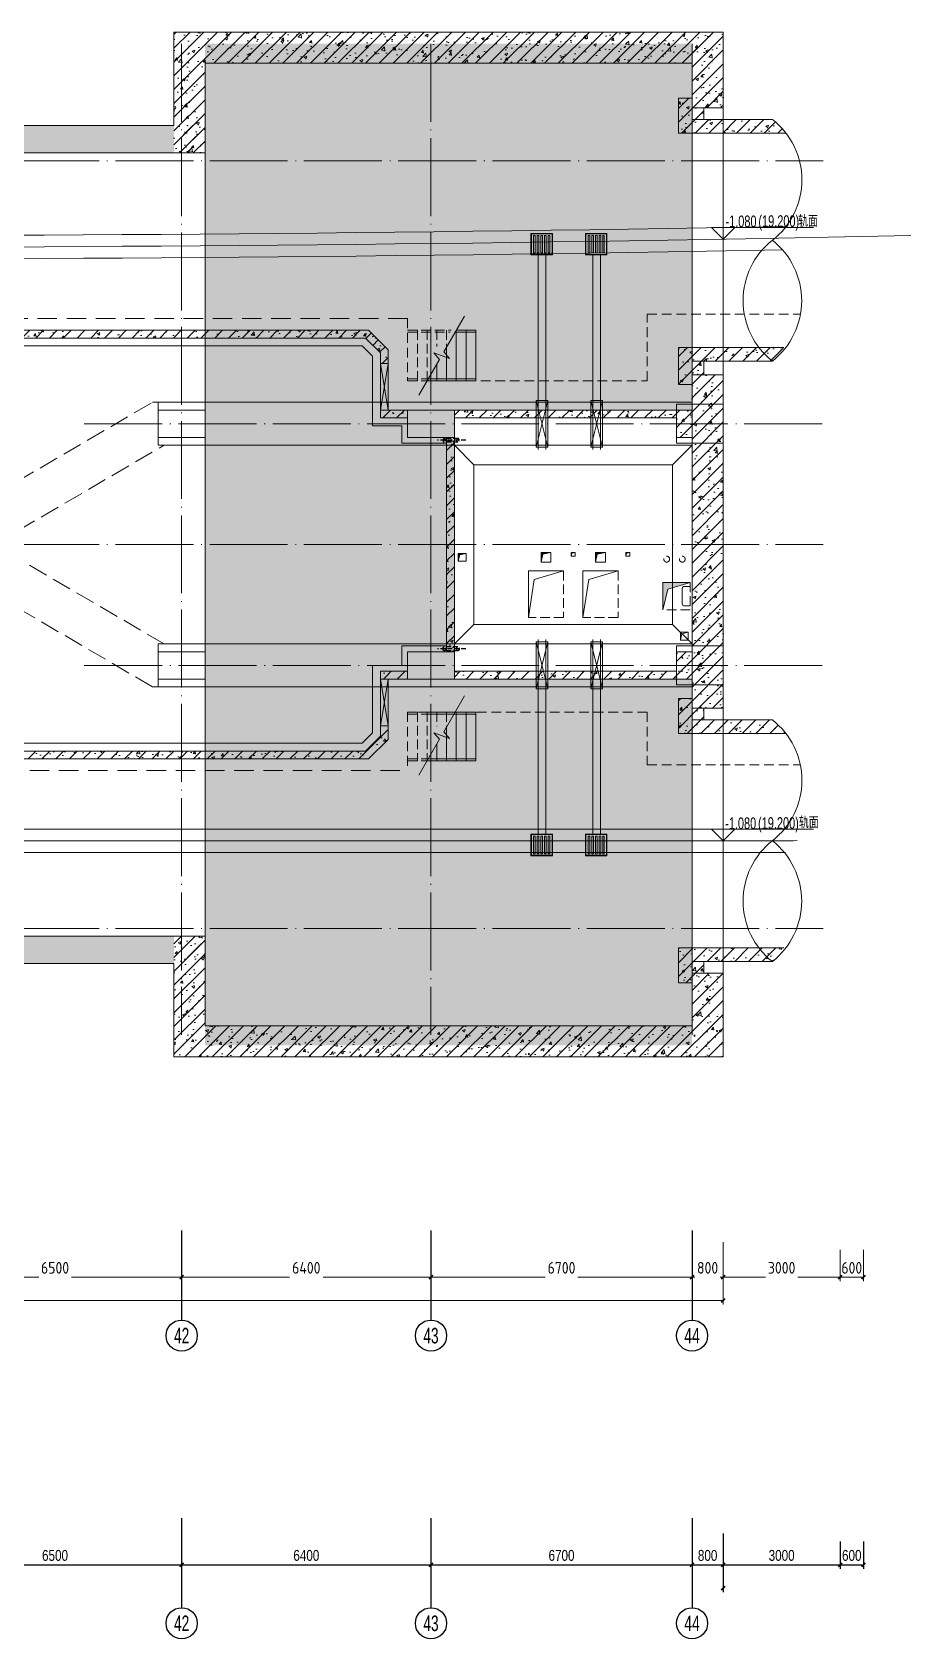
# Model space of a CAD drawing. Extents: x 4 to 13611208, y -605838 to 574722.
# Drawn here: x 13455959 to 13478514, y -161280 to -120048 of the extents above; entities that cross this region are included whole.
import ezdxf
from ezdxf.enums import TextEntityAlignment as Align

# ---------------------------------------------------------------- set-up
doc = ezdxf.new("R2010")
doc.units = 0
doc.header["$LTSCALE"] = 1000
doc.header["$MEASUREMENT"] = 0
for name, pattern in [('_虚线L', [0.375, 0.25, -0.125]), ('DASH', [0.35, 0.25, -0.1]), ('DOTE', [2.42, 2, -0.2, 0.02, -0.2])]:
    doc.linetypes.add(name, pattern=pattern)
for name, color, linetype in [('AXIS', 3, 'Continuous'), ('AXIS_TEXT', 7, 'Continuous'), ('PUB_TEXT', 8, 'Continuous')]:
    doc.layers.add(name, color=color, linetype=linetype)
for name, color, linetype, lineweight in [('DIM_ELEV', 3, 'Continuous', 5), ('建筑底图', 8, 'Continuous', 13), ('预埋管', 8, 'Continuous', 5)]:
    doc.layers.add(name, color=color, linetype=linetype, lineweight=lineweight)
doc.styles.add('C', font='HZTXT_E', dxfattribs={"width": 0.7, "bigfont": 'HZTXT'})
doc.styles.add('C_T3', font='fsdb_e.shx', dxfattribs={"width": 0.8, "bigfont": 'hzdx.shx'})
doc.styles.add('COMPLEX', font='hztxt_e.shx', dxfattribs={"width": 0.6, "bigfont": 'HZTXT.shx'})
doc.styles.add('DIM_FONT', font='gbenor.shx', dxfattribs={"bigfont": 'gbcbig.shx'})
doc.dimstyles.new('_TCH_ARCH&&100', dxfattribs={"dimtxt": 300, "dimasz": 100, "dimexe": 100, "dimexo": 100, "dimgap": 100, "dimtad": 1, "dimdec": 0, "dimzin": 0, "dimdsep": 46, "dimtxsty": 'DIM_FONT', "dimblk": 'ARCHTICK', "dimcen": 0.09, "dimclrd": 3, "dimclre": 3, "dimclrt": 7, "dimaunit": 1, "dimazin": 2, "dimtfac": 1, "dimtdec": 0, "dimtix": 1, "dimtmove": 2, "dimatfit": 3, "dimfxl": 1, "dimtolj": 1, "dimtzin": 0, "dimlwd": 18, "dimlwe": 18, "dimarcsym": 0})
pattern_1 = [(45, (-1624125.25, 421106.57), (-176.776695, 176.776695), []), (50, (-1624125.25, 421106.57), (717.26018, -62.75213), [75, -825]), (355, (-1624125.25, 421106.6), (-138.75133, 752.19213), [60, -660]), (100.4514, (-1624065.5, 421101.34), (578.50938, 689.43954), [63.7402, -701.1421]), (46.1842, (-1624125.25, 421306.6), (1067.24105, -165.519), [112.5, -1237.5]), (96.6356, (-1624036.3, 421292.8), (934.6627, 974.1179), [95.6103, -1051.713]), (351.1842, (-1624125.3, 421306.6), (934.66195, 974.1186), [90, -990]), (21, (-1624025.25, 421256.57), (596.90705, -402.6189), [75, -825]), (326, (-1624025.25, 421256.6), (243.31533, 725.15005), [60, -660]), (71.4514, (-1623975.5, 421223), (840.22263, 322.5305), [63.7402, -701.1421]), (37.5, (-1624125.25, 421106.57), (12.159855, 332.893854), [0, -652, 0, -670, 0, -662.5]), (7.5, (-1624125.25, 421106.57), (263.06954, 394.41171), [0, -382, 0, -637, 0, -252.5]), (327.5, (-1624348.25, 421106.57), (533.822436, -22.55487), [0, -250, 0, -780, 0, -1035]), (317.5, (-1624448.25, 421106.57), (583.18617, 100.10498), [0, -325, 0, -518, 0, -735])]

# ---------------------------------------------------------------- blocks, each defined once
blk = doc.blocks.new('沉砂坑')
at = {"layer": '预埋管', "color": 30}
for points in [[(222866, 240145), (223416, 240145), (223416, 239595), (222866, 239595)], [(222876, 240135), (223406, 240135), (223406, 239605), (222876, 239605)], [(222933, 240094), (222933, 239646), (222974, 239646), (222974, 240094)], [(223027, 240094), (223027, 239646), (223068, 239646), (223068, 240094)], [(223161, 240094), (223161, 239646), (223120, 239646), (223120, 240094)], [(223255, 240094), (223255, 239646), (223214, 239646), (223214, 240094)], [(223348, 240094), (223348, 239646), (223307, 239646), (223307, 240094)]]:
    blk.add_lwpolyline(points, close=True, dxfattribs=at)
blk = doc.blocks.new('A$C00460B6A')
at = {"layer": '预埋管', "linetype": 'DASH', "lineweight": -3, "ltscale": 0.5}
for p, q in [((729, 50), (0, 50)), ((523, 100), (175, 100)), ((523, 100), (175, 100)), ((523, 0), (175, 0))]:
    blk.add_line(p, q, dxfattribs=at)
for centre in [(175, 50), (523, 50)]:
    blk.add_ellipse(centre, major_axis=(0, 50), ratio=0.670191, start_param=3.141593, end_param=9.424778, dxfattribs=at)
blk = doc.blocks.new('_FZH')
blk.add_lwpolyline([(-0.5, -0.5), (0.5, -0.5), (0.5, 0.5), (-0.5, 0.5)], close=True)
blk = doc.blocks.new('_ArchTick')
at = {"color": 0, "linetype": 'ByBlock', "const_width": 0.4}
blk.add_lwpolyline([(-0.5, -0.5), (0.5, 0.5)], dxfattribs=at)
blk = doc.blocks.new('*D1664')
at = {"layer": 'AXIS', "color": 3, "lineweight": 18, "ltscale": 3}
for p, q in [((330700, -500), (330700, -1300)), ((337200, -500), (337200, -1300)), ((330700, -1200), (333529.92126, -1200)), ((337200, -1200), (334370.07874, -1200))]:
    blk.add_line(p, q, dxfattribs=at)
at = {"layer": 'AXIS', "color": 3, "lineweight": 18, "ltscale": 3, "xscale": 100, "yscale": 100, "zscale": 100, "rotation": 180}
blk.add_blockref('_ArchTick', (330700, -1200), dxfattribs=at)
at = {"layer": 'AXIS', "color": 3, "lineweight": 18, "ltscale": 3, "xscale": 100, "yscale": 100, "zscale": 100}
blk.add_blockref('_ArchTick', (337200, -1200), dxfattribs=at)
at = {"layer": 'AXIS', "color": 7, "ltscale": 3, "insert": (333950, -960), "char_height": 300, "attachment_point": 5, "style": 'DIM_FONT'}
blk.add_mtext('\\A1;6500', dxfattribs=at)
blk = doc.blocks.new('*D1665')
at = {"layer": 'AXIS', "color": 3, "lineweight": 18, "ltscale": 3}
for p, q in [((337200, -500), (337200, -1300)), ((343600, -500), (343600, -1300)), ((337200, -1200), (339967.42126, -1200)), ((343600, -1200), (340832.57874, -1200))]:
    blk.add_line(p, q, dxfattribs=at)
at = {"layer": 'AXIS', "color": 3, "lineweight": 18, "ltscale": 3, "xscale": 100, "yscale": 100, "zscale": 100, "rotation": 180}
blk.add_blockref('_ArchTick', (337200, -1200), dxfattribs=at)
at = {"layer": 'AXIS', "color": 3, "lineweight": 18, "ltscale": 3, "xscale": 100, "yscale": 100, "zscale": 100}
blk.add_blockref('_ArchTick', (343600, -1200), dxfattribs=at)
at = {"layer": 'AXIS', "color": 7, "ltscale": 3, "insert": (340400, -960), "char_height": 300, "attachment_point": 5, "style": 'DIM_FONT'}
blk.add_mtext('\\A1;6400', dxfattribs=at)
blk = doc.blocks.new('*D1666')
at = {"layer": 'AXIS', "color": 3, "lineweight": 18, "ltscale": 3}
for p, q in [((343600, -500), (343600, -1300)), ((350300, -500), (350300, -1300)), ((343600, -1200), (346529.92126, -1200)), ((350300, -1200), (347370.07874, -1200))]:
    blk.add_line(p, q, dxfattribs=at)
at = {"layer": 'AXIS', "color": 3, "lineweight": 18, "ltscale": 3, "xscale": 100, "yscale": 100, "zscale": 100, "rotation": 180}
blk.add_blockref('_ArchTick', (343600, -1200), dxfattribs=at)
at = {"layer": 'AXIS', "color": 3, "lineweight": 18, "ltscale": 3, "xscale": 100, "yscale": 100, "zscale": 100}
blk.add_blockref('_ArchTick', (350300, -1200), dxfattribs=at)
at = {"layer": 'AXIS', "color": 7, "ltscale": 3, "insert": (346950, -960), "char_height": 300, "attachment_point": 5, "style": 'DIM_FONT'}
blk.add_mtext('\\A1;6700', dxfattribs=at)
blk = doc.blocks.new('*D1667')
at = {"layer": 'AXIS', "color": 3, "lineweight": 18, "ltscale": 3}
for p, q in [((350300, -500), (350300, -1300)), ((351100, -500), (351100, -1300)), ((350300, -1200), (350375, -1200)), ((351100, -1200), (351025, -1200))]:
    blk.add_line(p, q, dxfattribs=at)
at = {"layer": 'AXIS', "color": 3, "lineweight": 18, "ltscale": 3, "xscale": 100, "yscale": 100, "zscale": 100, "rotation": 180}
blk.add_blockref('_ArchTick', (350300, -1200), dxfattribs=at)
at = {"layer": 'AXIS', "color": 3, "lineweight": 18, "ltscale": 3, "xscale": 100, "yscale": 100, "zscale": 100}
blk.add_blockref('_ArchTick', (351100, -1200), dxfattribs=at)
at = {"layer": 'AXIS', "color": 7, "ltscale": 3, "insert": (350700, -960), "char_height": 300, "attachment_point": 5, "style": 'DIM_FONT'}
blk.add_mtext('\\A1;800', dxfattribs=at)
blk = doc.blocks.new('*D1668')
at = {"layer": 'AXIS', "color": 3, "lineweight": 18, "ltscale": 3}
for p, q in [((351100, -500), (351100, -1300)), ((354100, -500), (354100, -1300)), ((351100, -1200), (352187, -1200)), ((354100, -1200), (353013, -1200))]:
    blk.add_line(p, q, dxfattribs=at)
at = {"layer": 'AXIS', "color": 3, "lineweight": 18, "ltscale": 3, "xscale": 100, "yscale": 100, "zscale": 100, "rotation": 180}
blk.add_blockref('_ArchTick', (351100, -1200), dxfattribs=at)
at = {"layer": 'AXIS', "color": 3, "lineweight": 18, "ltscale": 3, "xscale": 100, "yscale": 100, "zscale": 100}
blk.add_blockref('_ArchTick', (354100, -1200), dxfattribs=at)
at = {"layer": 'AXIS', "color": 7, "ltscale": 3, "insert": (352600, -960), "char_height": 300, "attachment_point": 5, "style": 'DIM_FONT'}
blk.add_mtext('\\A1;3000', dxfattribs=at)
blk = doc.blocks.new('*D1669')
at = {"layer": 'AXIS', "color": 3, "lineweight": 18, "ltscale": 3}
for p, q in [((354100, -500), (354100, -1300)), ((354700, -500), (354700, -1300)), ((354100, -1200), (354700, -1200))]:
    blk.add_line(p, q, dxfattribs=at)
at = {"layer": 'AXIS', "color": 3, "lineweight": 18, "ltscale": 3, "xscale": 100, "yscale": 100, "zscale": 100, "rotation": 180}
blk.add_blockref('_ArchTick', (354100, -1200), dxfattribs=at)
at = {"layer": 'AXIS', "color": 3, "lineweight": 18, "ltscale": 3, "xscale": 100, "yscale": 100, "zscale": 100}
blk.add_blockref('_ArchTick', (354700, -1200), dxfattribs=at)
at = {"layer": 'AXIS', "color": 7, "ltscale": 3, "insert": (354400, -960), "char_height": 300, "attachment_point": 5, "style": 'DIM_FONT'}
blk.add_mtext('\\A1;600', dxfattribs=at)
blk = doc.blocks.new('*D1670')
at = {"layer": 'AXIS', "color": 3, "lineweight": 18, "ltscale": 3}
for p, q in [((-900, -300), (-900, -1900)), ((351100, -300), (351100, -1900)), ((-900, -1800), (174512, -1800)), ((351100, -1800), (175688, -1800))]:
    blk.add_line(p, q, dxfattribs=at)
at = {"layer": 'AXIS', "color": 3, "lineweight": 18, "ltscale": 3, "xscale": 100, "yscale": 100, "zscale": 100, "rotation": 180}
blk.add_blockref('_ArchTick', (-900, -1800), dxfattribs=at)
at = {"layer": 'AXIS', "color": 3, "lineweight": 18, "ltscale": 3, "xscale": 100, "yscale": 100, "zscale": 100}
blk.add_blockref('_ArchTick', (351100, -1800), dxfattribs=at)
at = {"layer": 'AXIS', "color": 7, "ltscale": 3, "insert": (175100, -1560), "char_height": 300, "attachment_point": 5, "style": 'DIM_FONT'}
blk.add_mtext('\\A1;352000', dxfattribs=at)
blk = doc.blocks.new('_AXISO')
blk.add_circle((0, 0), 0.5)
at = {"layer": 'AXIS_TEXT', "style": 'COMPLEX', "width": 1.041667}
blk.add_attdef('A', text='', height=0.56, dxfattribs=at).set_placement((-0.25, -0.28), (0.25, -0.28), align=Align.FIT)
blk = doc.blocks.new('*D1533')
at = {"layer": 'AXIS', "color": 3, "lineweight": -2, "ltscale": 3}
for p, q in [((79400, -36132), (79400, -36832)), ((85900, -36132), (85900, -36832)), ((79400, -36732), (85900, -36732))]:
    blk.add_line(p, q, dxfattribs=at)
at = {"layer": 'AXIS', "color": 3, "lineweight": -2, "ltscale": 3, "xscale": 100, "yscale": 100, "zscale": 100, "rotation": 180}
blk.add_blockref('_ArchTick', (79400, -36732), dxfattribs=at)
at = {"layer": 'AXIS', "color": 3, "lineweight": -2, "ltscale": 3, "xscale": 100, "yscale": 100, "zscale": 100}
blk.add_blockref('_ArchTick', (85900, -36732), dxfattribs=at)
at = {"layer": 'AXIS', "color": 3, "ltscale": 3, "insert": (82650, -36492), "char_height": 280, "attachment_point": 5, "style": 'C_T3'}
blk.add_mtext('\\A1;6500', dxfattribs=at)
blk = doc.blocks.new('*D1534')
at = {"layer": 'AXIS', "color": 3, "lineweight": -2, "ltscale": 3}
for p, q in [((85900, -36132), (85900, -36832)), ((92300, -36132), (92300, -36832)), ((85900, -36732), (92300, -36732))]:
    blk.add_line(p, q, dxfattribs=at)
at = {"layer": 'AXIS', "color": 3, "lineweight": -2, "ltscale": 3, "xscale": 100, "yscale": 100, "zscale": 100, "rotation": 180}
blk.add_blockref('_ArchTick', (85900, -36732), dxfattribs=at)
at = {"layer": 'AXIS', "color": 3, "lineweight": -2, "ltscale": 3, "xscale": 100, "yscale": 100, "zscale": 100}
blk.add_blockref('_ArchTick', (92300, -36732), dxfattribs=at)
at = {"layer": 'AXIS', "color": 3, "ltscale": 3, "insert": (89100, -36492), "char_height": 280, "attachment_point": 5, "style": 'C_T3'}
blk.add_mtext('\\A1;6400', dxfattribs=at)
blk = doc.blocks.new('*D1535')
at = {"layer": 'AXIS', "color": 3, "lineweight": -2, "ltscale": 3}
for p, q in [((92300, -36132), (92300, -36832)), ((99000, -36132), (99000, -36832)), ((92300, -36732), (99000, -36732))]:
    blk.add_line(p, q, dxfattribs=at)
at = {"layer": 'AXIS', "color": 3, "lineweight": -2, "ltscale": 3, "xscale": 100, "yscale": 100, "zscale": 100, "rotation": 180}
blk.add_blockref('_ArchTick', (92300, -36732), dxfattribs=at)
at = {"layer": 'AXIS', "color": 3, "lineweight": -2, "ltscale": 3, "xscale": 100, "yscale": 100, "zscale": 100}
blk.add_blockref('_ArchTick', (99000, -36732), dxfattribs=at)
at = {"layer": 'AXIS', "color": 3, "ltscale": 3, "insert": (95650, -36492), "char_height": 280, "attachment_point": 5, "style": 'C_T3'}
blk.add_mtext('\\A1;6700', dxfattribs=at)
blk = doc.blocks.new('*D1536')
at = {"layer": 'AXIS', "color": 3, "lineweight": -2, "ltscale": 3}
for p, q in [((99000, -36132), (99000, -36832)), ((99800, -36132), (99800, -36832)), ((99000, -36732), (99800, -36732))]:
    blk.add_line(p, q, dxfattribs=at)
at = {"layer": 'AXIS', "color": 3, "lineweight": -2, "ltscale": 3, "xscale": 100, "yscale": 100, "zscale": 100, "rotation": 180}
blk.add_blockref('_ArchTick', (99000, -36732), dxfattribs=at)
at = {"layer": 'AXIS', "color": 3, "lineweight": -2, "ltscale": 3, "xscale": 100, "yscale": 100, "zscale": 100}
blk.add_blockref('_ArchTick', (99800, -36732), dxfattribs=at)
at = {"layer": 'AXIS', "color": 3, "ltscale": 3, "insert": (99400, -36492), "char_height": 280, "attachment_point": 5, "style": 'C_T3'}
blk.add_mtext('\\A1;800', dxfattribs=at)
blk = doc.blocks.new('*D1537')
at = {"layer": 'AXIS', "color": 3, "lineweight": -2, "ltscale": 3}
for p, q in [((99800, -36132), (99800, -36832)), ((102800, -36132), (102800, -36832)), ((99800, -36732), (102800, -36732))]:
    blk.add_line(p, q, dxfattribs=at)
at = {"layer": 'AXIS', "color": 3, "lineweight": -2, "ltscale": 3, "xscale": 100, "yscale": 100, "zscale": 100, "rotation": 180}
blk.add_blockref('_ArchTick', (99800, -36732), dxfattribs=at)
at = {"layer": 'AXIS', "color": 3, "lineweight": -2, "ltscale": 3, "xscale": 100, "yscale": 100, "zscale": 100}
blk.add_blockref('_ArchTick', (102800, -36732), dxfattribs=at)
at = {"layer": 'AXIS', "color": 3, "ltscale": 3, "insert": (101300, -36492), "char_height": 280, "attachment_point": 5, "style": 'C_T3'}
blk.add_mtext('\\A1;3000', dxfattribs=at)
blk = doc.blocks.new('*D1538')
at = {"layer": 'AXIS', "color": 3, "lineweight": -2, "ltscale": 3}
for p, q in [((102800, -36132), (102800, -36832)), ((103400, -36132), (103400, -36832)), ((102800, -36732), (103400, -36732))]:
    blk.add_line(p, q, dxfattribs=at)
at = {"layer": 'AXIS', "color": 3, "lineweight": -2, "ltscale": 3, "xscale": 100, "yscale": 100, "zscale": 100, "rotation": 180}
blk.add_blockref('_ArchTick', (102800, -36732), dxfattribs=at)
at = {"layer": 'AXIS', "color": 3, "lineweight": -2, "ltscale": 3, "xscale": 100, "yscale": 100, "zscale": 100}
blk.add_blockref('_ArchTick', (103400, -36732), dxfattribs=at)
at = {"layer": 'AXIS', "color": 3, "ltscale": 3, "insert": (103100, -36492), "char_height": 280, "attachment_point": 5, "style": 'C_T3'}
blk.add_mtext('\\A1;600', dxfattribs=at)
blk = doc.blocks.new('feafef')
at = {"layer": 'AXIS', "ltscale": 3}
for p, q in [((337200, 0), (337200, -2300)), ((343600, 0), (343600, -2300)), ((350300, 0), (350300, -2300))]:
    blk.add_line(p, q, dxfattribs=at)
ref = blk.add_blockref('_AXISO', (337200, -2700), dxfattribs=dict(at, xscale=800, yscale=800, zscale=800))
ref.add_attrib('A', '42', dxfattribs={"layer": 'AXIS_TEXT', "height": 401.68, "style": 'C', "width": 0.735135}).set_placement((337004.9, -2900.8), (337395.1, -2900.8), align=Align.FIT)
ref = blk.add_blockref('_AXISO', (343600, -2700), dxfattribs=dict(at, xscale=800, yscale=800, zscale=800))
ref.add_attrib('A', '43', dxfattribs={"layer": 'AXIS_TEXT', "height": 401.68, "style": 'C', "width": 0.735135}).set_placement((343404.9, -2900.8), (343795.1, -2900.8), align=Align.FIT)
ref = blk.add_blockref('_AXISO', (350300, -2700), dxfattribs=dict(at, xscale=800, yscale=800, zscale=800))
ref.add_attrib('A', '44', dxfattribs={"layer": 'AXIS_TEXT', "height": 395.98, "style": 'C', "width": 0.736842}).set_placement((350102, -2898), (350498, -2898), align=Align.FIT)
for base, p1, p2, picture, middle in [((351100, -1800), (-900, -200), (351100, -200), '*D1670', (175100, -1560)), ((337200, -1200), (330700, -400), (337200, -400), '*D1664', (333950, -960)), ((343600, -1200), (337200, -400), (343600, -400), '*D1665', (340400, -960)), ((350300, -1200), (343600, -400), (350300, -400), '*D1666', (346950, -960)), ((351100, -1200), (350300, -400), (351100, -400), '*D1667', (350700, -960)), ((354100, -1200), (351100, -400), (354100, -400), '*D1668', (352600, -960)), ((354700, -1200), (354100, -400), (354700, -400), '*D1669', (354400, -960))]:
    dim = blk.add_linear_dim(base=base, p1=p1, p2=p2, angle=0, dimstyle='_TCH_ARCH&&100', dxfattribs=at)
    dim.commit()
    dim.dimension.update_dxf_attribs({"geometry": picture, "text_midpoint": middle, "dimtype": 129})
blk = doc.blocks.new('站台板下0322')
at = {"layer": '建筑底图'}
h = blk.add_hatch(dxfattribs=at)
h.set_pattern_fill('钢筋混凝土', color=256, scale=100, style=0, pattern_type=2)
h.set_pattern_definition(pattern_1)
h.paths.add_polyline_path([(85700, -300), (86500, -300), (86500, 1800), (99800, 1800), (99800, 2600), (85700, 2600)])
h = blk.add_hatch(dxfattribs=at)
h.set_pattern_fill('钢筋混凝土', color=256, scale=100, style=0, pattern_type=2)
h.set_pattern_definition(pattern_1)
h.paths.add_polyline_path([(-251400, -15300), (-252200, -15300), (-252200, -17050), (-252110, -18893.2), (-251310.9, -18855.4), (-251400, -17030.5)])
h.paths.add_polyline_path([(-252200, -5800), (-251400, -5800), (-251400, -4068.6), (-251323.8, -2433.2), (-252123, -2396), (-252200, -4050)])
h.paths.add_polyline_path([(-56500, 0), (-56500, -700), (-24751.1, -700), (-24751.1, 0)])
h.paths.add_polyline_path([(-56500, -20400), (-56500, -21100), (-24751.1, -21100), (-24751.1, -20400)])
h.paths.add_polyline_path([(85700, -21300), (85700, -20600), (65000, -20600), (65000, -20400), (-24751.1, -20400), (-24751.1, -21100), (64300, -21100), (64300, -21300)])
h.paths.add_polyline_path([(85700, -500), (85700, 200), (47900, 200), (47900, 0), (-24751.1, 0), (-24751.1, -700), (48600, -700), (48600, -500)])
h.paths.add_polyline_path([(-167000, 2200), (-167000, 1500), (-167000, 1500), (-167000, -50), (-99500, -50), (-99500, 650), (-166300, 650), (-166300, 2200)])
h = blk.add_hatch(dxfattribs=at)
h.set_pattern_fill('钢筋混凝土', color=8, scale=100, angle=359.99983, style=0, pattern_type=2)
h.set_pattern_definition([(44.999835, (-1624125.25, 421106.57), (-176.776185, 176.777206), []), (49.999835, (-1624125.25, 421106.57), (717.26, -62.7542), [75, -825]), (354.999835, (-1624125.25, 421106.6), (-138.74916, 752.19253), [60, -660]), (100.451235, (-1624065.5, 421101.34), (578.51137, 689.43787), [63.7402, -701.1421]), (46.184035, (-1624125.25, 421306.6), (1067.24057, -165.5221), [112.5, -1237.5]), (96.635435, (-1624036.3, 421292.8), (934.6655, 974.1152), [95.6103, -1051.713]), (351.184035, (-1624125.3, 421306.6), (934.66476, 974.1159), [90, -990]), (20.999835, (-1624025.25, 421256.57), (596.90589, -402.62061), [75, -825]), (325.999835, (-1624025.25, 421256.6), (243.31743, 725.14934), [60, -660]), (71.451235, (-1623975.5, 421223), (840.22356, 322.52807), [63.7402, -701.1421]), (37.499835, (-1624125.25, 421106.57), (12.160816, 332.89382), [0, -652, 0, -670, 0, -662.5]), (7.499835, (-1624125.25, 421106.57), (263.070676, 394.41095), [0, -382, 0, -637, 0, -252.5]), (327.499835, (-1624348.25, 421106.57), (533.82237, -22.556413), [0, -250, 0, -780, 0, -1035]), (317.499835, (-1624448.25, 421106.57), (583.18646, 100.1033), [0, -325, 0, -518, 0, -735])])
h.paths.add_polyline_path([(99000, -7100), (92900, -7100), (92900, -14000), (99000, -14000)])
h.paths.add_polyline_path([(86500, 2300), (99000, 2300), (99000, -23400), (86500, -23400)])
h = blk.add_hatch(dxfattribs=at)
h.set_pattern_fill('钢筋混凝土', color=256, scale=100, style=0, pattern_type=2)
h.set_pattern_definition(pattern_1)
h.paths.add_polyline_path([(101411.7, 8.9), (101062, 358.9), (99300, 358.9), (99300, 658.9), (99800, 672.2), (99800, 2300), (99000, 2300), (99000, 908.9), (98650, 908.9), (98650, 8.9), (99985.9, 8.9)])
h = blk.add_hatch(dxfattribs=at)
h.set_pattern_fill('钢筋混凝土', color=256, scale=100, style=0, pattern_type=2)
h.set_pattern_definition(pattern_1)
h.paths.add_polyline_path([(85700, 200), (86500, 200), (86500, -500), (85700, -500)])
h = blk.add_hatch(dxfattribs=at)
h.set_pattern_fill('钢筋混凝土', color=8, scale=100, style=0, pattern_type=2)
h.set_pattern_definition(pattern_1)
h.paths.add_polyline_path([(80499.8, -5183.3), (80599.8, -5250), (90617.2, -5250), (90700, -5050), (80499.8, -5050)])
h = blk.add_hatch(dxfattribs=at)
h.set_pattern_fill('钢筋混凝土', color=8, scale=100, style=0, pattern_type=2)
h.set_pattern_definition(pattern_1)
h.paths.add_polyline_path([(90700, -5050), (90617.2, -5250), (91000, -5632.8), (91200, -5550)])
h = blk.add_hatch(dxfattribs=at)
h.set_pattern_fill('钢筋混凝土', color=8, scale=100, style=0, pattern_type=2)
h.set_pattern_definition(pattern_1)
h.paths.add_polyline_path([(91200, -5550), (91000, -5632.8), (91000, -5900), (91200, -5900)])
h = blk.add_hatch(dxfattribs=at)
h.set_pattern_fill('钢筋混凝土', color=8, scale=100, style=0, pattern_type=2)
h.set_pattern_definition(pattern_1)
h.paths.add_polyline_path([(101062, -5841.1), (101354.3, -5491.1), (98650, -5491.1), (98650, -6441.1), (99000, -6441.1), (99000, -6191.1), (99300, -6191.1), (99300, -5841.1)])
h = blk.add_hatch(dxfattribs=at)
h.set_pattern_fill('钢筋混凝土', color=8, scale=100, style=0, pattern_type=2)
h.set_pattern_definition(pattern_1)
h.paths.add_polyline_path([(99800, -14750), (99000, -14750), (99000, -6191.1), (99800, -6191.1)])
h = blk.add_hatch(dxfattribs=at)
h.set_pattern_fill('钢筋混凝土', color=8, scale=100, style=0, pattern_type=2)
h.set_pattern_definition(pattern_1)
h.paths.add_polyline_path([(91000, -7100), (91000, -7300), (91200, -7100)])
h = blk.add_hatch(dxfattribs=at)
h.set_pattern_fill('钢筋混凝土', color=8, scale=100, style=0, pattern_type=2)
h.set_pattern_definition(pattern_1)
h.paths.add_polyline_path([(91700, -7300), (91700, -7100), (91200, -7100), (91000, -7300)])
h = blk.add_hatch(dxfattribs=at)
h.set_pattern_fill('钢筋混凝土', color=8, scale=100, style=0, pattern_type=2)
h.set_pattern_definition(pattern_1)
h.paths.add_polyline_path([(92900, -7100), (92900, -7300), (98600, -7300), (98600, -7100)])
h = blk.add_hatch(dxfattribs=at)
h.set_pattern_fill('钢筋混凝土', color=8, scale=100, style=0, pattern_type=2)
h.set_pattern_definition(pattern_1)
h.paths.add_polyline_path([(99000, -7100), (98600, -7100), (98600, -7450), (99000, -7450)])
h.paths.add_polyline_path([(99000, -7450), (98600, -7450), (98600, -7800), (99000, -7800)])
h = blk.add_hatch(dxfattribs=at)
h.set_pattern_fill('钢筋混凝土', color=8, scale=100, style=0, pattern_type=2)
h.set_pattern_definition(pattern_1)
h.paths.add_polyline_path([(92700, -13300), (92900, -13300), (92900, -7800), (92700, -7800)])
for points in [[(93000, -10975), (93039.4, -10817.2), (93200, -10775), (93000, -10775)], [(95125, -11000), (95169.4, -10793.7), (95375, -10750), (95125, -10750)], [(95900, -10850), (95916.4, -10769.2), (96000, -10750), (95900, -10750)], [(96525, -11000), (96562.9, -10799.7), (96775, -10750), (96525, -10750)], [(97300, -10850), (97316.9, -10770.7), (97400, -10750), (97300, -10750)], [(98250, -12225), (98378, -11693.9), (98950, -11525), (98250, -11525)]]:
    blk.add_hatch(color=8, dxfattribs=at).paths.add_polyline_path(points)
h = blk.add_hatch(dxfattribs=at)
h.set_pattern_fill('钢筋混凝土', color=8, scale=100, style=0, pattern_type=2)
h.set_pattern_definition(pattern_1)
h.paths.add_polyline_path([(98700, -13000), (98739.4, -12842.2), (98900, -12800), (98700, -12800)])
h = blk.add_hatch(dxfattribs=at)
h.set_pattern_fill('钢筋混凝土', color=8, scale=100, style=0, pattern_type=2)
h.set_pattern_definition(pattern_1)
h.paths.add_polyline_path([(99000, -13300), (98600, -13300), (98600, -13650), (99000, -13650)])
h.paths.add_polyline_path([(99000, -13650), (98600, -13650), (98600, -13800), (98600, -13800), (98600, -14000), (99000, -14000)])
h = blk.add_hatch(dxfattribs=at)
h.set_pattern_fill('钢筋混凝土', color=8, scale=100, style=0, pattern_type=2)
h.set_pattern_definition(pattern_1)
h.paths.add_polyline_path([(91200, -14000), (91000, -13800), (91000, -14000)])
h = blk.add_hatch(dxfattribs=at)
h.set_pattern_fill('钢筋混凝土', color=8, scale=100, style=0, pattern_type=2)
h.set_pattern_definition(pattern_1)
h.paths.add_polyline_path([(91700, -14000), (91700, -13800), (91000, -13800), (91200, -14000)])
h = blk.add_hatch(dxfattribs=at)
h.set_pattern_fill('钢筋混凝土', color=8, scale=100, style=0, pattern_type=2)
h.set_pattern_definition(pattern_1)
h.paths.add_polyline_path([(92900, -13800), (92900, -14000), (98600, -14000), (98600, -13800)])
h = blk.add_hatch(dxfattribs=at)
h.set_pattern_fill('钢筋混凝土', color=8, scale=100, style=0, pattern_type=2)
h.set_pattern_definition(pattern_1)
edge = h.paths.add_edge_path()
edge.add_arc((99860.5, -16600), 1961.1, 37.72631, 52.219)
edge.add_line((101062, -15050), (99300, -15050))
edge.add_line((99300, -15050), (99300, -14750))
edge.add_line((99300, -14750), (99000, -14750))
edge.add_line((99000, -14750), (99000, -14500))
edge.add_line((99000, -14500), (98650, -14500))
edge.add_line((98650, -14500), (98650, -15400))
edge.add_line((98650, -15400), (101411.7, -15400))
h = blk.add_hatch(dxfattribs=at)
h.set_pattern_fill('钢筋混凝土', color=8, scale=100, style=0, pattern_type=2)
h.set_pattern_definition(pattern_1)
h.paths.add_polyline_path([(91000, -15200), (91000, -15467.2), (91200, -15550), (91200, -15200)])
h = blk.add_hatch(dxfattribs=at)
h.set_pattern_fill('钢筋混凝土', color=8, scale=100, style=0, pattern_type=2)
h.set_pattern_definition(pattern_1)
h.paths.add_polyline_path([(91200, -15550), (91000, -15467.2), (90617.2, -15850), (90700, -16050)])
h = blk.add_hatch(dxfattribs=at)
h.set_pattern_fill('钢筋混凝土', color=8, scale=100, style=0, pattern_type=2)
h.set_pattern_definition(pattern_1)
h.paths.add_polyline_path([(90700, -16050), (90617.2, -15850), (80600, -15850), (80500, -15916.7), (80500, -16050)])
h = blk.add_hatch(dxfattribs=at)
h.set_pattern_fill('钢筋混凝土', color=256, scale=100, style=0, pattern_type=2)
h.set_pattern_definition(pattern_1)
h.paths.add_polyline_path([(85700, -21300), (86500, -21300), (86500, -20600), (85700, -20600)])
h = blk.add_hatch(dxfattribs=at)
h.set_pattern_fill('钢筋混凝土', color=256, scale=100, style=0, pattern_type=2)
h.set_pattern_definition(pattern_1)
h.paths.add_polyline_path([(99800, -22900), (86500, -22900), (86500, -20800), (85700, -20800), (85700, -23700), (99800, -23700)])
h = blk.add_hatch(dxfattribs=at)
h.set_pattern_fill('钢筋混凝土', color=256, scale=100, style=0, pattern_type=2)
h.set_pattern_definition(pattern_1)
edge = h.paths.add_edge_path()
edge.add_arc((99842.8, -19700), 1972.1, 308.18863, 321.40578)
edge.add_line((101384.1, -20930.2), (101354.3, -20900))
edge.add_line((101354.3, -20900), (98650, -20900))
edge.add_line((98650, -20900), (98650, -21800))
edge.add_line((98650, -21800), (99000, -21800))
edge.add_line((99000, -21800), (99000, -21550))
edge.add_line((99000, -21550), (99300, -21550))
edge.add_line((99300, -21550), (99300, -21250))
edge.add_line((99300, -21250), (101062, -21250))
h = blk.add_hatch(dxfattribs=at)
h.set_pattern_fill('钢筋混凝土', color=256, scale=100, style=0, pattern_type=2)
h.set_pattern_definition(pattern_1)
h.paths.add_polyline_path([(99000, -22900), (99800, -22900), (99800, -21550), (99000, -21550)])
at = {"layer": 'AXIS', "ltscale": 3}
for p, q in [((85900, -35531.8), (85900, -37831.8)), ((92300, -35531.8), (92300, -37831.8)), ((99000, -35531.8), (99000, -37831.8))]:
    blk.add_line(p, q, dxfattribs=at)
at = {"layer": 'AXIS', "color": 3, "ltscale": 3}
blk.add_line((99800, -35931.8), (99800, -37431.8), dxfattribs=at)
at = {"layer": 'DIM_ELEV', "color": 8}
for p, q in [((99800, -2713.5), (99500, -2413.5)), ((99500, -2413.5), (102116.5, -2413.5)), ((99800, -2713.5), (100100, -2413.5)), ((99800, -18149.4), (99500, -17849.4)), ((99500, -17849.4), (102116.5, -17849.4)), ((99800, -18149.4), (100100, -17849.4))]:
    blk.add_line(p, q, dxfattribs=at)
at = {"layer": '建筑底图'}
for p, q in [((85700, 200), (85700, 2600)), ((85700, 2600), (99800, 2600)), ((99800, 672.2), (99800, 2600)), ((86500, -500), (86500, 1800)), ((86500, 1800), (99000, 1800)), ((99000, 658.9), (99000, 1800)), ((98650, 908.9), (98650, 8.9)), ((98650, 908.9), (99000, 908.9)), ((99000, 658.9), (99800, 658.9)), ((99300, 658.9), (99300, 358.9)), ((47900, 200), (85700, 200)), ((98650, 8.9), (101411.7, 8.9)), ((99000, 358.9), (99000, 8.9)), ((99000, 358.9), (101062, 358.9)), ((48600, -500), (86500, -500)), ((65000, -20600), (86500, -20600)), ((86500, -22900), (86500, -20600)), ((98650, -20900), (98650, -21800)), ((98650, -20900), (99000, -20900)), ((99000, -20900), (99000, -21250)), ((99000, -20900), (101354.3, -20900)), ((64300, -21300), (85700, -21300)), ((85700, -23700), (85700, -21300)), ((99000, -21250), (99250, -21250)), ((99250, -21250), (101062, -21250)), ((99300, -21250), (99300, -21550)), ((98650, -21800), (99000, -21800)), ((99000, -22900), (99000, -21550)), ((99000, -21550), (99250, -21550)), ((99250, -21550), (99800, -21550)), ((99800, -23700), (99800, -21550)), ((86500, -22900), (99000, -22900)), ((85700, -23700), (99800, -23700))]:
    blk.add_line(p, q, dxfattribs=at)
at = {"layer": '建筑底图', "color": 8}
for p, q in [((99800, 2600), (99800, -23700)), ((80499.8, -5050), (90700, -5050)), ((80599.8, -5250), (90617.2, -5250)), ((90617.2, -5250), (91000, -5632.8)), ((90700, -5050), (91200, -5550)), ((92950, -5050), (92950, -6350)), ((93200, -5050), (93200, -6350)), ((93450, -5050), (93450, -6350)), ((91000, -5632.8), (91000, -5900)), ((91200, -5550), (91200, -5900)), ((92700, -5483), (92700, -6350)), ((98650, -5491.1), (98650, -6441.1)), ((98650, -5491.1), (101354.3, -5491.1)), ((99000, -5491.1), (99000, -5841.1)), ((91000, -7100), (91200, -5900)), ((91200, -7100), (91000, -5900)), ((91200, -5900), (91000, -5900)), ((92450, -5916.7), (92450, -6350)), ((99000, -5841.1), (99300, -5841.1)), ((99300, -5841.1), (99300, -6191.1)), ((99300, -5841.1), (101062, -5841.1)), ((92200, -6349), (92200, -6350)), ((98650, -6441.1), (99000, -6441.1)), ((99000, -6191.1), (99800, -6191.1)), ((99000, -7100), (99000, -6191.1)), ((99800, -14750), (99800, -6191.1)), ((96400.3, -6850), (96700.3, -8050)), ((96400.3, -8050), (96700.3, -6850)), ((91000, -7100), (91000, -7300)), ((91200, -7100), (91000, -7100)), ((91700, -7300), (91000, -7300)), ((91200, -7100), (91200, -7100)), ((91700, -7100), (91200, -7100)), ((98600, -7100), (92900, -7100)), ((98600, -7300), (92900, -7300)), ((92700, -7800), (92700, -13300)), ((92900, -7800), (92900, -13300)), ((99000, -13300), (99000, -7800)), ((95000.3, -13050), (95300.3, -14250)), ((95000.3, -14250), (95300.3, -13050)), ((96400.3, -13050), (96700.3, -14250)), ((96400.3, -14250), (96700.3, -13050)), ((91000, -13800), (91000, -14000)), ((91700, -13800), (91000, -13800)), ((91000, -15200), (91200, -14000)), ((91200, -15200), (91000, -14000)), ((91200, -14000), (91000, -14000)), ((91200, -14000), (91200, -14000)), ((91700, -14000), (91200, -14000)), ((98600, -13800), (92900, -13800)), ((98600, -14000), (92900, -14000)), ((99000, -14750), (99000, -14000)), ((98650, -14500), (98650, -15400)), ((98650, -14500), (99000, -14500)), ((99000, -14750), (99800, -14750)), ((99300, -14750), (99300, -15050)), ((91000, -15200), (91000, -15467.2)), ((91200, -15200), (91000, -15200)), ((91200, -15200), (91200, -15550)), ((92700, -15233), (92700, -16100)), ((92950, -14850), (92950, -16100)), ((93200, -14850), (93200, -16100)), ((93450, -14850), (93450, -16100)), ((99000, -15050), (99000, -15400)), ((99000, -15050), (99250, -15050)), ((99250, -15050), (101062, -15050)), ((91000, -15467.2), (90617.2, -15850)), ((91200, -15550), (90700, -16050)), ((92450, -15666.7), (92450, -16100)), ((98650, -15400), (99000, -15400)), ((99000, -15400), (101411.7, -15400)), ((90700, -16050), (80500, -16050)), ((90617.2, -15850), (80600, -15850)), ((92200, -16099), (92200, -16100))]:
    blk.add_line(p, q, dxfattribs=at)
at = {"layer": '建筑底图', "linetype": 'DOTE'}
for p, q in [((85900, 2300), (85900, -23127.7)), ((-254600, -20400), (102362.6, -20400))]:
    blk.add_line(p, q, dxfattribs=at)
at = {"layer": '建筑底图', "color": 8, "linetype": 'DOTE'}
for p, q in [((92300, 2300), (92300, -23127.7)), ((99000, 2300), (99000, -23127.7)), ((-254600, -700), (102362.6, -700)), ((83400, -7450), (102362.6, -7450)), ((-254600, -10550), (102362.6, -10550)), ((83400, -13650), (102362.6, -13650))]:
    blk.add_line(p, q, dxfattribs=at)
at = {"layer": '建筑底图', "color": 8, "ltscale": 0.5}
for p, q in [((95050.3, -3116.5), (95050.3, -8109.7)), ((95250.3, -3116.5), (95250.3, -8109.7)), ((96450.3, -3116.5), (96450.3, -8110.2)), ((96650.3, -3116.5), (96650.3, -8110.2)), ((95000.3, -8050), (95300.3, -6850)), ((95000.3, -6850), (95300.3, -8050)), ((93400, -8500), (92900, -8000)), ((98500, -8500), (99000, -8000)), ((93400, -12600), (92900, -13100)), ((98500, -12600), (99000, -13100)), ((95050.3, -17983.5), (95050.3, -12990.3)), ((95250.3, -17983.5), (95250.3, -12990.3)), ((96450.3, -17983.5), (96450.3, -12989.8)), ((96650.3, -17983.5), (96650.3, -12989.8)), ((-75700, -17850), (94606.7, -17850)), ((-75700, -18450), (94606.7, -18450))]:
    blk.add_line(p, q, dxfattribs=at)
at = {"layer": '建筑底图', "color": 8, "linetype": '_虚线L', "ltscale": 2}
blk.add_line((91700, -4750), (70000, -4750), dxfattribs=at)
at = {"layer": '建筑底图', "color": 8, "linetype": '_虚线L'}
for p, q in [((91700, -4750), (91700, -6350)), ((97850, -6350), (97850, -4641.1)), ((97850, -4641.1), (101783.5, -4641.1)), ((91700, -6350), (97850, -6350)), ((91700, -14850), (91700, -16350)), ((97850, -14850), (91700, -14850)), ((97850, -14850), (97850, -16200))]:
    blk.add_line(p, q, dxfattribs=at)
at = {"layer": '建筑底图', "color": 8, "linetype": 'DASH'}
for p, q in [((91700, -5050), (92817.2, -5050)), ((91700, -5100), (92788.4, -5100)), ((91950, -5050), (91950, -6350)), ((92200, -5050), (92200, -6350)), ((92450, -5050), (92450, -5463.3)), ((92700, -5050), (92700, -5483.3)), ((91700, -6300), (92228.8, -6300)), ((91700, -6350), (92200, -6350)), ((91700, -14850), (92788.4, -14850)), ((91700, -14850), (92200, -14850)), ((91700, -14900), (92228.8, -14900)), ((91950, -14850), (91950, -16100)), ((92200, -14850), (92200, -16100)), ((92450, -14850), (92450, -15213.3)), ((92700, -14850), (92700, -15233.3)), ((91700, -16050), (92228.8, -16050)), ((91700, -16100), (92200, -16100))]:
    blk.add_line(p, q, dxfattribs=at)
at = {"layer": '建筑底图', "color": 8, "linetype": 'Continuous'}
for p, q in [((92921.1, -5100), (93450, -5100)), ((92950, -5050), (93450, -5050)), ((92199.4, -6350), (93450, -6350)), ((92228.3, -6300), (93450, -6300)), ((92199.4, -14850), (93450, -14850)), ((92228.3, -14900), (93450, -14900)), ((92921.1, -14850), (93450, -14850)), ((92228.3, -16050), (93450, -16050)), ((92199.4, -16100), (93450, -16100))]:
    blk.add_line(p, q, dxfattribs=at)
at = {"layer": '建筑底图', "color": 8, "ltscale": 700}
for p, q in [((80799.8, -5450), (90534.3, -5450)), ((90534.3, -5450), (90800, -5715.7)), ((90800, -5715.7), (90800, -7500)), ((90800, -7500), (91550, -7500)), ((91550, -7950), (91550, -7500)), ((92700, -7950), (91550, -7950)), ((91550, -13150), (92700, -13150)), ((91550, -13650), (91550, -13150)), ((90800, -13650), (90800, -15384.3)), ((90800, -13650), (91550, -13650)), ((80800, -15650), (90534.3, -15650)), ((90534.3, -15650), (90800, -15384.3))]:
    blk.add_line(p, q, dxfattribs=at)
at = {"layer": '建筑底图', "linetype": 'DASH', "ltscale": 2}
for p, q in [((79851, -10000), (85151, -6900)), ((85300, -6900), (85151, -6900)), ((81089.4, -10550), (85449, -8000)), ((85449, -13100), (81089.4, -10550)), ((85151, -14200), (79851, -11100)), ((85300, -14200), (85151, -14200))]:
    blk.add_line(p, q, dxfattribs=at)
at = {"layer": '建筑底图', "color": 8, "ltscale": 2}
for p, q in [((85300, -6900), (99000, -6900)), ((85300, -8000), (99000, -8000)), ((98750, -12075), (98750, -11675)), ((98800, -11625), (98950, -11625)), ((98950, -12125), (98800, -12125)), ((85300, -13100), (99000, -13100)), ((85300, -14200), (99000, -14200))]:
    blk.add_line(p, q, dxfattribs=at)
at = {"layer": '建筑底图', "ltscale": 2}
for p, q in [((85300, -8000), (85300, -6900)), ((85300, -13100), (85300, -14200))]:
    blk.add_line(p, q, dxfattribs=at)
at = {"layer": '建筑底图', "linetype": '_虚线L', "ltscale": 2}
blk.add_line((70000, -16350), (91700, -16350), dxfattribs=at)
at = {"layer": '建筑底图', "linetype": '_虚线L'}
blk.add_line((97850, -16200), (101780.4, -16200), dxfattribs=at)
at = {"layer": '建筑底图', "color": 8}
for points in [[(86500, 1800), (99000, 1800), (99000, -22900), (86500, -22900)], [(91000, -7100), (91000, -5900), (91200, -5900), (91200, -7100)], [(92700, -7800), (92700, -7900), (92900, -7900), (92900, -7800)], [(99000, -13100), (92900, -13100), (92900, -8000), (99000, -8000)], [(93000, -10975), (93039.4, -10817.2), (93200, -10775), (93000, -10775)], [(95125, -11000), (95169.4, -10793.7), (95375, -10750), (95125, -10750)], [(95900, -10850), (95916.4, -10769.2), (96000, -10750), (95900, -10750)], [(96525, -11000), (96562.9, -10799.7), (96775, -10750), (96525, -10750)], [(97300, -10850), (97316.9, -10770.7), (97400, -10750), (97300, -10750)], [(94800, -12425), (94949.9, -11442.7), (95700, -11225), (94800, -11225)], [(96200, -12425), (96349.9, -11442.7), (97100, -11225), (96200, -11225)], [(98250, -12225), (98378, -11693.9), (98950, -11525), (98250, -11525)], [(98700, -13000), (98739.4, -12842.2), (98900, -12800), (98700, -12800)], [(91000, -15200), (91000, -14000), (91200, -14000), (91200, -15200)]]:
    blk.add_lwpolyline(points, close=True, dxfattribs=at)
at = {"layer": '建筑底图', "color": 8, "ltscale": 0.5}
for points in [[(81375.6, -2614.3), (82375.4, -2608.9), (83375.2, -2603.1), (84375.1, -2596.7), (85374.9, -2589.7), (86374.7, -2582.2), (87374.4, -2574.1), (88374.2, -2565.3), (89374, -2555.9), (90373.7, -2545.8), (91373.5, -2535.1), (92373.2, -2523.6), (93372.9, -2511.4), (94372.6, -2498.4), (95381.2, -2484.6), (96380.9, -2470), (97371.5, -2454.6), (98371.1, -2438.3), (99370.7, -2421.2), (100370.3, -2403.1), (101369.8, -2384.2), (101417.7, -2383.2)], [(81378.5, -3214.3), (82378.6, -3208.9), (83378.7, -3203.1), (84378.9, -3196.7), (85379, -3189.7), (86379.2, -3182.2), (87379.3, -3174.1), (88379.5, -3165.3), (89379.6, -3155.9), (90379.8, -3145.8), (91379.9, -3135), (92380.1, -3123.6), (93380.2, -3111.3), (94380.4, -3098.3), (95389.5, -3084.6), (96389.6, -3070), (97380.8, -3054.5), (98380.9, -3038.3), (99381, -3021.1), (100381.1, -3003), (101320.5, -2985.2)], [(94606.7, -17850), (95615.7, -17850), (96615.7, -17850), (97606.7, -17849.9), (98606.7, -17849.7), (99606.7, -17849.5), (100606.6, -17849.1), (101372.7, -17848.7)], [(94606.7, -18450), (95615.7, -18450), (96615.8, -18450), (97606.8, -18449.9), (98606.8, -18449.7), (99606.8, -18449.5), (100606.9, -18449.1), (101395, -18448.7)]]:
    blk.add_lwpolyline(points, dxfattribs=at)
at = {"layer": '建筑底图', "color": 8, "ltscale": 0.1}
for points in [[(81376.9, -2914.3), (82376.9, -2908.9), (83376.8, -2903.1), (84376.8, -2896.7), (85376.8, -2889.7), (86376.8, -2882.2), (87376.7, -2874.1), (88376.7, -2865.3), (89376.6, -2855.9), (90376.6, -2845.8), (91376.5, -2835.1), (92376.5, -2823.6), (93376.4, -2811.4), (94376.3, -2798.4), (95376.2, -2784.6), (96376.1, -2770), (97376, -2754.6), (98375.9, -2738.3), (99375.7, -2721.2), (100375.5, -2703.1), (104617, -2622.6)], [(-136853.9, -18162.7), (-135853.9, -18160.2), (-134853.9, -18158), (-133853.9, -18156.2), (-132853.9, -18154.6), (-131853.9, -18153.4), (-130853.9, -18152.4), (-129853.9, -18151.6), (-128853.9, -18151), (-127853.9, -18150.6), (-126853.9, -18150.3), (-125853.9, -18150.1), (-124853.9, -18150), (-123853.9, -18150), (-122853.9, -18150), (94606.6, -18150)], [(94606.6, -18150), (95615.6, -18150), (96615.6, -18150), (97606.6, -18149.9), (98606.6, -18149.7), (99606.6, -18149.5), (100606.6, -18149.1), (101606.6, -18148.6), (101701.9, -18148.5)]]:
    blk.add_lwpolyline(points, dxfattribs=at)
at = {"layer": '建筑底图', "color": 8}
for points in [[(93160.1, -4685.8), (92631.2, -5602.6), (92774.9, -5773.7), (92374.1, -5628), (92518.8, -5797.4), (91989.9, -6714.2)], [(91200, -7100), (91200, -6850)], [(99000, -7100), (98600, -7100), (98600, -7800), (99000, -7800)], [(99000, -13300), (98600, -13300), (98600, -14000), (99000, -14000)], [(93160.1, -14435.8), (92631.2, -15352.6), (92774.9, -15523.7), (92374.1, -15378), (92518.8, -15547.4), (91989.9, -16464.2)]]:
    blk.add_lwpolyline(points, dxfattribs=at)
for points in [[(94205.9, -5700, 0, 0, 0), (93089.6, -5700, 240, 0, 0), (92189.6, -5700, 0, 0, 0)], [(93916.1, -15450, 0, 0, 0), (92825.6, -15450, 240, 0, 0), (91925.6, -15450, 0, 0, 0)]]:
    blk.add_lwpolyline(points, format="xyseb", dxfattribs=at)
at = {"layer": '建筑底图', "color": 8, "ltscale": 0.5}
for points in [[(95000.3, -6850), (95000.3, -8050), (95300.3, -8050), (95300.3, -6850)], [(96400.3, -6850), (96400.3, -8050), (96700.3, -8050), (96700.3, -6850)], [(98500, -12600), (93400, -12600), (93400, -8500), (98500, -8500)], [(95000.3, -14250), (95000.3, -13050), (95300.3, -13050), (95300.3, -14250)], [(96400.3, -14250), (96400.3, -13050), (96700.3, -13050), (96700.3, -14250)]]:
    blk.add_lwpolyline(points, close=True, dxfattribs=at)
at = {"layer": '建筑底图', "color": 8, "linetype": 'DASH'}
for points in [[(93200, -10975), (93000, -10975), (93000, -10775), (93200, -10775)], [(95125, -11000), (95375, -11000), (95375, -10750), (95125, -10750)], [(96000, -10850), (95900, -10850), (95900, -10750), (96000, -10750)], [(96525, -11000), (96775, -11000), (96775, -10750), (96525, -10750)], [(97300, -10850), (97400, -10850), (97400, -10750), (97300, -10750)], [(94800, -11225), (95700, -11225), (95700, -12425), (94800, -12425)], [(96200, -11225), (97100, -11225), (97100, -12425), (96200, -12425)], [(98250, -11525), (98950, -11525), (98950, -12225), (98250, -12225)], [(98900, -13000), (98700, -13000), (98700, -12800), (98900, -12800)]]:
    blk.add_lwpolyline(points, close=True, dxfattribs=at)
for centre in [(98350, -10925), (98750, -10925)]:
    blk.add_circle(centre, 75, dxfattribs=at)
at = {"layer": '建筑底图', "color": 8}
for centre, radius, start, end in [((99860.5, -1191.1), 1961.1, 307.78101, 52.219), ((102281.2, -4291.1), 1972.1, 128.18863, 231.81136), ((99842.8, -4291.1), 1972.1, 308.18863, 51.81135), ((99860.5, -16600), 1961.1, 307.78101, 52.219), ((102281.2, -19700), 1972.1, 128.18863, 231.81136), ((99842.8, -19700), 1972.1, 308.18863, 51.81135)]:
    blk.add_arc(centre, radius, start, end, dxfattribs=at)
at = {"layer": '建筑底图', "color": 8, "ltscale": 2}
for centre, start, end in [((98800, -11675), 90, 180), ((98800, -12075), 180, 270)]:
    blk.add_arc(centre, 50, start, end, dxfattribs=at)
blk.add_blockref('feafef', (-251300, -28150))
at = {"layer": 'AXIS', "color": 3, "ltscale": 3, "xscale": 100, "yscale": 100, "zscale": 100}
blk.add_blockref('_ArchTick', (99800, -37331.8), dxfattribs=at)
at = {"layer": 'AXIS', "ltscale": 3}
ref = blk.add_blockref('_AXISO', (85900, -38231.8), dxfattribs=dict(at, xscale=800, yscale=800, zscale=800))
ref.add_attrib('A', '42', dxfattribs={"layer": 'AXIS_TEXT', "height": 401.68, "style": 'C', "width": 0.735135}).set_placement((85704.9, -38432.6), (86095.1, -38432.6), align=Align.FIT)
ref = blk.add_blockref('_AXISO', (92300, -38231.8), dxfattribs=dict(at, xscale=800, yscale=800, zscale=800))
ref.add_attrib('A', '43', dxfattribs={"layer": 'AXIS_TEXT', "height": 401.68, "style": 'C', "width": 0.735135}).set_placement((92104.9, -38432.6), (92495.1, -38432.6), align=Align.FIT)
ref = blk.add_blockref('_AXISO', (99000, -38231.8), dxfattribs=dict(at, xscale=800, yscale=800, zscale=800))
ref.add_attrib('A', '44', dxfattribs={"layer": 'AXIS_TEXT', "height": 395.98, "style": 'C', "width": 0.736842}).set_placement((98802, -38429.7), (99198, -38429.7), align=Align.FIT)
at = {"layer": '建筑底图', "color": 8, "xscale": -1}
for name, p, rotation in [('沉砂坑', (318281.5, -242711.9), 359.9998852500842), ('沉砂坑', (319681.5, -242711.9), 359.9998852500842), ('A$C00460B6A', (92466.9, -7825), 180)]:
    blk.add_blockref(name, p, dxfattribs=dict(at, rotation=rotation))
at = {"layer": '建筑底图', "color": 8, "xscale": 1200}
for p, yscale, zscale in [((99200, -7450), 1000, 1000), ((92300, -7450), 700, 700), ((99200, -13650), 1000, 1000), ((92300, -13650), 700, 700)]:
    blk.add_blockref('_FZH', p, dxfattribs=dict(at, yscale=yscale, zscale=zscale))
at = {"layer": '建筑底图', "xscale": 1200, "yscale": 700, "zscale": 700}
for p in [(85900, -7450), (85900, -13650)]:
    blk.add_blockref('_FZH', p, dxfattribs=at)
at = {"layer": '建筑底图', "color": 8}
blk.add_blockref('A$C00460B6A', (92466.9, -13275), dxfattribs=at)
blk.add_blockref('A$C00460B6A', (92466.9, -13275), dxfattribs=at)
at = {"layer": '建筑底图', "color": 8, "rotation": 180.0001147499158}
for p in [(318281.5, 221611.9), (319681.5, 221611.9)]:
    blk.add_blockref('沉砂坑', p, dxfattribs=at)
at = {"layer": 'PUB_TEXT', "color": 8, "style": 'C', "width": 0.7}
for s, p in [('-1.080', (99859, -2406)), ('(19.200)', (100703.8, -2400.2)), ('轨面', (101724.9, -2399.3)), ('-1.080', (99850, -17851.8)), ('(19.200)', (100694.8, -17846)), ('轨面', (101745, -17832.9))]:
    blk.add_text(s, height=300, dxfattribs=at).set_placement(p)
at = {"layer": 'AXIS', "ltscale": 3}
for base, p1, p2, picture, middle in [((85900, -36731.8), (79400, -35931.8), (85900, -35931.8), '*D1533', (82650, -36491.8)), ((92300, -36731.8), (85900, -35931.8), (92300, -35931.8), '*D1534', (89100, -36491.8)), ((99000, -36731.8), (92300, -35931.8), (99000, -35931.8), '*D1535', (95650, -36491.8)), ((99800, -36731.8), (99000, -35931.8), (99800, -35931.8), '*D1536', (99400, -36491.8)), ((102800, -36731.8), (99800, -35931.8), (102800, -35931.8), '*D1537', (101300, -36491.8)), ((103400, -36731.8), (102800, -35931.8), (103400, -35931.8), '*D1538', (103100, -36491.8))]:
    dim = blk.add_linear_dim(base=base, p1=p1, p2=p2, angle=0, dimstyle='_TCH_ARCH&&100', dxfattribs=at)
    dim.commit()
    dim.dimension.update_dxf_attribs({"geometry": picture, "text_midpoint": middle, "dimtype": 129})

msp = doc.modelspace()

# ---------------------------------------------------------------- block references
at = {"layer": '建筑底图', "color": 5, "lineweight": -2}
msp.add_blockref('站台板下0322', (13373897.4, -122648.2), dxfattribs=at)

doc.saveas('drawing.dxf')
